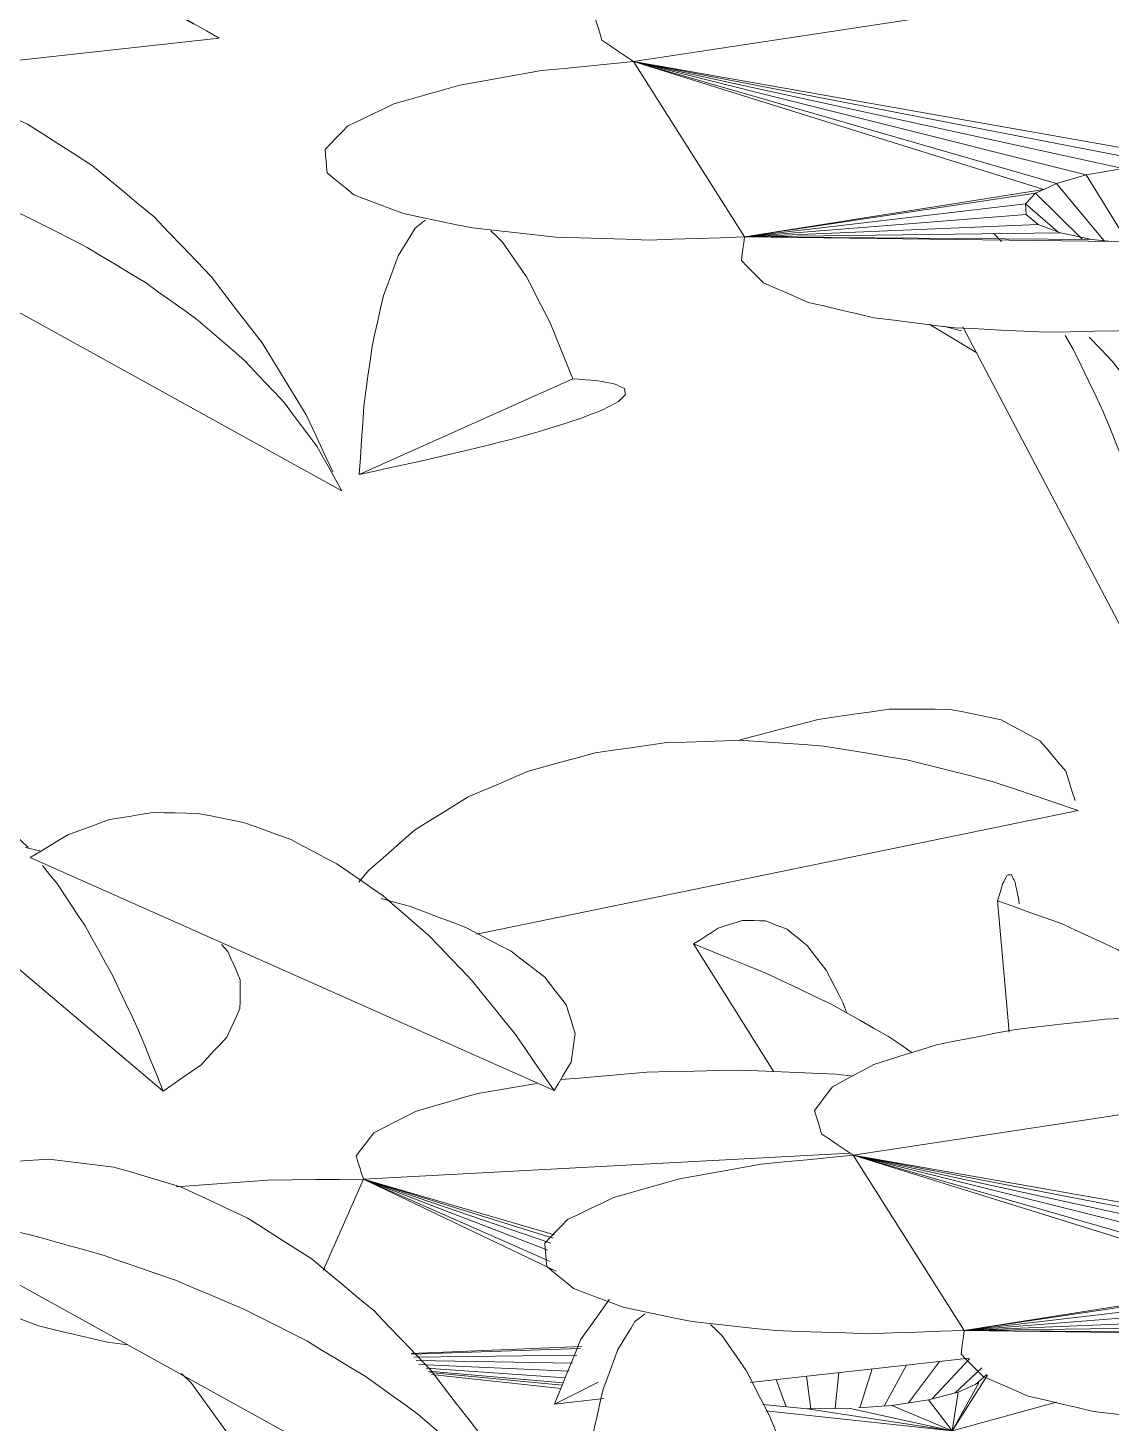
# Model space of a CAD drawing. Header units: metres. Extents: x 10.2 to 20.8, y -0.2 to 6.6.
# Drawn here: x 14.9268 to 14.982, y 2.4529 to 2.5239 of the extents above; entities that cross this region are included whole.
import ezdxf

# ---------------------------------------------------------------- set-up
doc = ezdxf.new("R2010")
doc.units = ezdxf.units.M
doc.layers.add('Importações nas famílias', color=250, linetype='Continuous', lineweight=5)
doc.layers.add('Vegetação', color=7, linetype='Continuous', lineweight=5)

# ---------------------------------------------------------------- blocks, each defined once
blk = doc.blocks.new('Planta_pergolado_12200 - plantas pergolado_skp_Component_12-V4210-Corte 3')
at = {"layer": 'Importações nas famílias'}
for p, q in [((14.917199, 2.483719), (14.933722, 2.469782)), ((14.927428, 2.482006), (14.926703, 2.482187)), ((14.937002, 2.476892), (14.936682, 2.477238))]:
    blk.add_line(p, q, dxfattribs=at)
at = {"layer": 'Importações nas famílias', "flags": 128}
for points in [[(14.918402, 2.484728), (14.918724, 2.484878), (14.919045, 2.485029), (14.919367, 2.48518), (14.919688, 2.48533)], [(14.919688, 2.48533), (14.920027, 2.485377), (14.920365, 2.485425), (14.920704, 2.485472), (14.921043, 2.485519)], [(14.921043, 2.485519), (14.921395, 2.485463), (14.921747, 2.485407), (14.922099, 2.48535), (14.922451, 2.485294)], [(14.922451, 2.485294), (14.922812, 2.485134), (14.923174, 2.484975), (14.923535, 2.484815), (14.923897, 2.484656)], [(14.917199, 2.483719), (14.9175, 2.483972), (14.917801, 2.484224), (14.918101, 2.484476), (14.918402, 2.484728)], [(14.923897, 2.484656), (14.924264, 2.484395), (14.92463, 2.484134), (14.924997, 2.483873), (14.925364, 2.483612)], [(14.925364, 2.483612), (14.925733, 2.483253), (14.926101, 2.482893), (14.926469, 2.482534), (14.926838, 2.482175)], [(14.927569, 2.481267), (14.927934, 2.480813), (14.9283, 2.48036)], [(14.9283, 2.48036), (14.928659, 2.479816), (14.929018, 2.479273), (14.929377, 2.47873), (14.929735, 2.478187)], [(14.929735, 2.478187), (14.930083, 2.47756), (14.930432, 2.476934), (14.93078, 2.476307), (14.931128, 2.475681)], [(14.937642, 2.47545), (14.937482, 2.475811), (14.937322, 2.476171), (14.937162, 2.476531), (14.937002, 2.476892)], [(14.931128, 2.475681), (14.931461, 2.474978), (14.931795, 2.474275), (14.932128, 2.473572), (14.932461, 2.472869)], [(14.937626, 2.473985), (14.93763, 2.474351), (14.937634, 2.474717), (14.937638, 2.475084), (14.937642, 2.47545)], [(14.936954, 2.472529), (14.937122, 2.472893), (14.93729, 2.473257), (14.937458, 2.473621), (14.937626, 2.473985)], [(14.932461, 2.472869), (14.932777, 2.472097), (14.933092, 2.471325), (14.933407, 2.470554), (14.933722, 2.469782)], [(14.935642, 2.471117), (14.93597, 2.47147), (14.936298, 2.471823), (14.936626, 2.472176), (14.936954, 2.472529)], [(14.933722, 2.469782), (14.934202, 2.470116), (14.934682, 2.470449), (14.935162, 2.470783), (14.935642, 2.471117)]]:
    blk.add_lwpolyline(points, dxfattribs=at)
blk = doc.blocks.new('Planta_pergolado_12200 - plantas pergolado_skp_Component_12-V4211-Corte 3')
at = {"layer": 'Importações nas famílias'}
for p, q in [((14.964798, 2.470753), (14.960715, 2.477269)), ((14.968509, 2.473798), (14.968323, 2.474297))]:
    blk.add_line(p, q, dxfattribs=at)
at = {"layer": 'Importações nas famílias', "flags": 128}
for points in [[(14.963201, 2.478468), (14.962895, 2.478369), (14.962588, 2.47827), (14.962282, 2.478172), (14.961976, 2.478073)], [(14.964375, 2.478448), (14.964082, 2.478453), (14.963788, 2.478458), (14.963494, 2.478463), (14.963201, 2.478468)], [(14.965487, 2.478014), (14.965209, 2.478122), (14.964931, 2.478231), (14.964653, 2.478339), (14.964375, 2.478448)], [(14.961976, 2.478073), (14.961661, 2.477872), (14.961346, 2.477671), (14.96103, 2.47747), (14.960715, 2.477269)], [(14.966523, 2.47717), (14.966264, 2.477381), (14.966005, 2.477592), (14.965746, 2.477803), (14.965487, 2.478014)], [(14.960715, 2.477269), (14.961635, 2.476898), (14.962555, 2.476527), (14.963475, 2.476157), (14.964395, 2.475786)], [(14.967472, 2.475927), (14.967235, 2.476238), (14.966997, 2.476548), (14.96676, 2.476859), (14.966523, 2.47717)], [(14.964395, 2.475786), (14.965229, 2.475391), (14.966063, 2.474995), (14.966897, 2.4746), (14.967731, 2.474205)], [(14.968323, 2.474297), (14.96811, 2.474704), (14.967897, 2.475112), (14.967685, 2.475519), (14.967472, 2.475927)], [(14.967731, 2.474205), (14.968459, 2.473794), (14.969187, 2.473383), (14.969915, 2.472972), (14.970644, 2.472562)], [(14.970644, 2.472562), (14.971249, 2.472145), (14.971854, 2.471729)]]:
    blk.add_lwpolyline(points, dxfattribs=at)
blk = doc.blocks.new('Planta_pergolado_12200 - plantas pergolado_skp_Component_12-V4205-Corte 3')
at = {"layer": 'Importações nas famílias'}
for p, q in [((14.912737, 2.577977), (14.940354, 2.561189)), ((14.946327, 2.557558), (14.949605, 2.555565))]:
    blk.add_line(p, q, dxfattribs=at)
at = {"layer": 'Importações nas famílias', "flags": 128}
for points in [[(14.916164, 2.579106), (14.915307, 2.578824), (14.91445, 2.578542), (14.913594, 2.578259), (14.912737, 2.577977)], [(14.919811, 2.579627), (14.918899, 2.579497), (14.917987, 2.579367), (14.917076, 2.579236), (14.916164, 2.579106)], [(14.923591, 2.579528), (14.922646, 2.579553), (14.921701, 2.579578), (14.920756, 2.579603), (14.919811, 2.579627)], [(14.927417, 2.578811), (14.926461, 2.578991), (14.925504, 2.57917), (14.924548, 2.579349), (14.923591, 2.579528)], [(14.931199, 2.577493), (14.930253, 2.577823), (14.929308, 2.578152), (14.928363, 2.578482), (14.927417, 2.578811)], [(14.912737, 2.577977), (14.913671, 2.577738), (14.914605, 2.5775), (14.91554, 2.577261), (14.916474, 2.577023)], [(14.916474, 2.577023), (14.917411, 2.576728), (14.918348, 2.576433), (14.919284, 2.576138), (14.920221, 2.575844)], [(14.934847, 2.575605), (14.933935, 2.576077), (14.933023, 2.576549), (14.932111, 2.577021), (14.931199, 2.577493)], [(14.920221, 2.575844), (14.92115, 2.575496), (14.922079, 2.575148), (14.923008, 2.5748), (14.923937, 2.574452)], [(14.938276, 2.573191), (14.937419, 2.573794), (14.936562, 2.574398), (14.935704, 2.575001), (14.934847, 2.575605)], [(14.923937, 2.574452), (14.924847, 2.574056), (14.925758, 2.573659), (14.926669, 2.573262), (14.927579, 2.572865)], [(14.927579, 2.572865), (14.928461, 2.572423), (14.929344, 2.571982), (14.930226, 2.57154), (14.931108, 2.571098)], [(14.941406, 2.570308), (14.940624, 2.571028), (14.939841, 2.571749), (14.939059, 2.57247), (14.938276, 2.573191)], [(14.931108, 2.571098), (14.931952, 2.570617), (14.932796, 2.570135), (14.93364, 2.569654), (14.934485, 2.569173)], [(14.944164, 2.567023), (14.943474, 2.567844), (14.942785, 2.568665), (14.942096, 2.569486), (14.941406, 2.570308)], [(14.934485, 2.569173), (14.935281, 2.568657), (14.936078, 2.568141), (14.936874, 2.567625), (14.937671, 2.567109)], [(14.937671, 2.567109), (14.938411, 2.566564), (14.939151, 2.56602), (14.939891, 2.565475), (14.940631, 2.564931)], [(14.940631, 2.564931), (14.941307, 2.564363), (14.94196, 2.563815)], [(14.948285, 2.557356), (14.948725, 2.556759), (14.949165, 2.556162), (14.949605, 2.555565)], [(14.949605, 2.555565), (14.949282, 2.556565), (14.948958, 2.557565)]]:
    blk.add_lwpolyline(points, dxfattribs=at)
blk = doc.blocks.new('Planta_pergolado_12200 - plantas pergolado_skp_Component_12-V4213-Corte 3')
at = {"layer": 'Importações nas famílias'}
for p, q in [((14.935133, 2.454932), (14.934652, 2.455405)), ((14.917119, 2.445943), (14.938507, 2.449509))]:
    blk.add_line(p, q, dxfattribs=at)
at = {"layer": 'Importações nas famílias', "flags": 128}
for points in [[(14.926024, 2.458397), (14.925516, 2.458229), (14.925009, 2.458062)], [(14.925009, 2.458062), (14.924525, 2.457735), (14.924041, 2.457407), (14.923557, 2.45708), (14.923073, 2.456753)], [(14.923073, 2.456753), (14.922623, 2.456273), (14.922174, 2.455794), (14.921725, 2.455314), (14.921276, 2.454835)], [(14.921276, 2.454835), (14.920872, 2.454214), (14.920468, 2.453594), (14.920064, 2.452974), (14.91966, 2.452353)], [(14.936913, 2.452475), (14.936468, 2.453089), (14.936023, 2.453704), (14.935578, 2.454318), (14.935133, 2.454932)], [(14.91966, 2.452353), (14.919311, 2.451606), (14.918962, 2.45086), (14.918613, 2.450113), (14.918264, 2.449366)], [(14.938507, 2.449509), (14.938108, 2.45025), (14.93771, 2.450992), (14.937311, 2.451733), (14.936913, 2.452475)], [(14.918264, 2.449366), (14.917977, 2.44851), (14.917691, 2.447655), (14.917405, 2.446799), (14.917119, 2.445943)], [(14.938188, 2.448859), (14.938319, 2.44892), (14.938449, 2.448982), (14.93858, 2.449043), (14.938711, 2.449104)], [(14.938818, 2.449321), (14.93874, 2.449368), (14.938662, 2.449415), (14.938584, 2.449462), (14.938507, 2.449509)], [(14.938711, 2.449104), (14.938738, 2.449158), (14.938764, 2.449213), (14.938791, 2.449267), (14.938818, 2.449321)], [(14.935919, 2.448299), (14.936253, 2.448371), (14.936586, 2.448444), (14.93692, 2.448517), (14.937254, 2.44859)], [(14.937254, 2.44859), (14.937487, 2.448657), (14.937721, 2.448725), (14.937954, 2.448792), (14.938188, 2.448859)], [(14.929682, 2.447328), (14.930289, 2.447412), (14.930897, 2.447496), (14.931505, 2.44758), (14.932112, 2.447664)], [(14.932112, 2.447664), (14.932634, 2.447745), (14.933155, 2.447826), (14.933677, 2.447908), (14.934199, 2.447989)], [(14.934199, 2.447989), (14.934629, 2.448066), (14.935059, 2.448144), (14.935489, 2.448221), (14.935919, 2.448299)], [(14.923903, 2.446636), (14.924661, 2.446723), (14.925419, 2.44681), (14.926178, 2.446897), (14.926936, 2.446984)], [(14.926936, 2.446984), (14.927622, 2.44707), (14.928309, 2.447156), (14.928995, 2.447242), (14.929682, 2.447328)], [(14.917119, 2.445943), (14.917994, 2.446029), (14.918869, 2.446115), (14.919744, 2.446201), (14.920619, 2.446288)], [(14.920619, 2.446288), (14.92144, 2.446375), (14.922261, 2.446462), (14.923082, 2.446549), (14.923903, 2.446636)]]:
    blk.add_lwpolyline(points, dxfattribs=at)
blk = doc.blocks.new('Planta_pergolado_12200 - plantas pergolado_skp_Component_17-V4215-Corte 3')
at = {"layer": 'Importações nas famílias'}
for p, q in [((14.967976, 2.470638), (14.968845, 2.470538)), ((14.968689, 2.46662), (14.943906, 2.46529)), ((14.941858, 2.460648), (14.943906, 2.46529)), ((14.953452, 2.462029), (14.943906, 2.46529)), ((14.943906, 2.46529), (14.953568, 2.462292)), ((14.953296, 2.461673), (14.943906, 2.46529)), ((14.953412, 2.461104), (14.943906, 2.46529)), ((14.953729, 2.460604), (14.943906, 2.46529)), ((14.943906, 2.46529), (14.953645, 2.462466)), ((14.931894, 2.456867), (14.930883, 2.457001)), ((14.946345, 2.456423), (14.955015, 2.456772)), ((14.946373, 2.456382), (14.954961, 2.456673)), ((14.946472, 2.456238), (14.954775, 2.456333)), ((14.972873, 2.454109), (14.974765, 2.456145)), ((14.946596, 2.456058), (14.954555, 2.455933)), ((14.946729, 2.455864), (14.95439, 2.455529)), ((14.947107, 2.455669), (14.954188, 2.455185)), ((14.947229, 2.455527), (14.954087, 2.454934)), ((14.954033, 2.454801), (14.947295, 2.455449)), ((14.967935, 2.453612), (14.968107, 2.455445)), ((14.969178, 2.453653), (14.969819, 2.455634)), ((14.970422, 2.453746), (14.971555, 2.455826)), ((14.971668, 2.453905), (14.973248, 2.456014)), ((14.974022, 2.454407), (14.975404, 2.455698)), ((14.94738, 2.455351), (14.953978, 2.454637)), ((14.965429, 2.453704), (14.964919, 2.455093)), ((14.966692, 2.453602), (14.966463, 2.455263)), ((14.973889, 2.452481), (14.975689, 2.455325)), ((14.975251, 2.454929), (14.973889, 2.452481)), ((14.974197, 2.454453), (14.975251, 2.454929)), ((14.975065, 2.454844), (14.975649, 2.455349)), ((14.970806, 2.453774), (14.972681, 2.454059)), ((14.972681, 2.454059), (14.974197, 2.454453)), ((14.973889, 2.452481), (14.972681, 2.454059)), ((14.974197, 2.454453), (14.973889, 2.452481)), ((14.966505, 2.453601), (14.964253, 2.453817)), ((14.964393, 2.453509), (14.973889, 2.452481)), ((14.968699, 2.453618), (14.966505, 2.453601)), ((14.966505, 2.453601), (14.973889, 2.452481)), ((14.968699, 2.453618), (14.973889, 2.452481)), ((14.969123, 2.453649), (14.970806, 2.453774)), ((14.973889, 2.452481), (14.970806, 2.453774)), ((14.9792, 2.453934), (14.973889, 2.452481))]:
    blk.add_line(p, q, dxfattribs=at)
at = {"layer": 'Importações nas famílias', "flags": 128}
for points in [[(14.953951, 2.470361), (14.954897, 2.470444), (14.956045, 2.470546), (14.957193, 2.470647), (14.958342, 2.470749)], [(14.958342, 2.470749), (14.959555, 2.470774), (14.960768, 2.470799), (14.961981, 2.470825), (14.963194, 2.47085)], [(14.963194, 2.47085), (14.96439, 2.470797), (14.965585, 2.470744), (14.966781, 2.470691), (14.967976, 2.470638)], [(14.946555, 2.468744), (14.947348, 2.468973), (14.948141, 2.469202), (14.948935, 2.46943), (14.949728, 2.469659)], [(14.949728, 2.469659), (14.950733, 2.46983), (14.951738, 2.470001), (14.952743, 2.470172)], [(14.944444, 2.467661), (14.944972, 2.467932), (14.9455, 2.468203), (14.946027, 2.468473), (14.946555, 2.468744)], [(14.943541, 2.466483), (14.943767, 2.466777), (14.943993, 2.467072), (14.944219, 2.467366), (14.944444, 2.467661)], [(14.943906, 2.46529), (14.943815, 2.465588), (14.943723, 2.465886), (14.943632, 2.466184), (14.943541, 2.466483)], [(14.93437, 2.464905), (14.935537, 2.464991), (14.936705, 2.465078), (14.937873, 2.465165), (14.939041, 2.465251)], [(14.939041, 2.465251), (14.940257, 2.465261), (14.941473, 2.465271), (14.94269, 2.46528), (14.943906, 2.46529)], [(14.927365, 2.45782), (14.926733, 2.458074), (14.926101, 2.458328), (14.925468, 2.458583), (14.924836, 2.458837)], [(14.930883, 2.457001), (14.930004, 2.457206), (14.929124, 2.45741), (14.928244, 2.457615), (14.927365, 2.45782)]]:
    blk.add_lwpolyline(points, dxfattribs=at)
blk = doc.blocks.new('Planta_pergolado_12200 - plantas pergolado_skp_Component_16-V4216-Corte 3')
for name, p in [('Planta_pergolado_12200 - plantas pergolado_skp_Component_12-V4210-Corte 3', (0, 0)), ('Planta_pergolado_12200 - plantas pergolado_skp_Component_12-V4211-Corte 3', (0, 0)), ('Planta_pergolado_12200 - plantas pergolado_skp_Component_17-V4215-Corte 3', (0, 0)), ('Planta_pergolado_12200 - plantas pergolado_skp_Component_12-V4205-Corte 3', (-0.021554, -0.110736)), ('Planta_pergolado_12200 - plantas pergolado_skp_Component_12-V4213-Corte 3', (0, 0))]:
    blk.add_blockref(name, p)
blk = doc.blocks.new('Planta_pergolado_12200 - plantas pergolado_skp_Component_12-V4242-Corte 3')
at = {"layer": 'Importações nas famílias'}
for p, q in [((14.97271, 2.508828), (14.975134, 2.507354)), ((14.973422, 2.508725), (14.974356, 2.508486)), ((14.982759, 2.505786), (14.983687, 2.505439)), ((14.986076, 2.500703), (15.000105, 2.492175)), ((15.000382, 2.495917), (15.001058, 2.495349)), ((15.006077, 2.488544), (15.009356, 2.486551))]:
    blk.add_line(p, q, dxfattribs=at)
at = {"layer": 'Importações nas famílias', "flags": 128}
for points in [[(14.990949, 2.508479), (14.990004, 2.508809), (14.989157, 2.509104)], [(14.994369, 2.50671), (14.993686, 2.507063), (14.992774, 2.507535), (14.991861, 2.508007), (14.990949, 2.508479)], [(14.983687, 2.505439), (14.984598, 2.505042), (14.985509, 2.504645), (14.986419, 2.504248), (14.98733, 2.503851)], [(14.98733, 2.503851), (14.988212, 2.503409), (14.989094, 2.502968), (14.989977, 2.502526), (14.990859, 2.502084)], [(14.990859, 2.502084), (14.991703, 2.501603), (14.992547, 2.501122), (14.993391, 2.50064), (14.994235, 2.500159)], [(14.994235, 2.500159), (14.995032, 2.499643), (14.995828, 2.499127), (14.996625, 2.498611), (14.997421, 2.498095)], [(14.997421, 2.498095), (14.998162, 2.497551), (14.998902, 2.497006), (14.999642, 2.496461), (15.000382, 2.495917)], [(15.008036, 2.488342), (15.008476, 2.487745), (15.008916, 2.487148), (15.009356, 2.486551)], [(15.009356, 2.486551), (15.009032, 2.487551), (15.008709, 2.488551)]]:
    blk.add_lwpolyline(points, dxfattribs=at)
blk = doc.blocks.new('Planta_pergolado_12200 - plantas pergolado_skp_Component_16-V4245-Corte 3')
blk.add_blockref('Planta_pergolado_12200 - plantas pergolado_skp_Component_12-V4242-Corte 3', (0, 0))
blk = doc.blocks.new('Planta_pergolado_12200 - plantas pergolado_skp_Component_12-V4230-Corte 3')
at = {"layer": 'Importações nas famílias'}
blk.add_line((14.920939, 2.607974), (14.947621, 2.596104), dxfattribs=at)
at = {"layer": 'Importações nas famílias', "flags": 128}
for points in [[(14.924991, 2.609903), (14.925541, 2.609993), (14.92609, 2.610083), (14.92664, 2.610173), (14.92719, 2.610264)], [(14.92719, 2.610264), (14.92776, 2.610252), (14.928331, 2.61024), (14.928901, 2.610228), (14.929472, 2.610216)], [(14.9229, 2.609136), (14.923422, 2.609328), (14.923945, 2.60952), (14.924468, 2.609711), (14.924991, 2.609903)], [(14.929472, 2.610216), (14.930057, 2.610102), (14.930642, 2.609988), (14.931227, 2.609874), (14.931812, 2.60976)], [(14.931812, 2.60976), (14.932405, 2.609545), (14.932998, 2.60933), (14.933591, 2.609115), (14.934184, 2.6089)], [(14.920939, 2.607974), (14.921429, 2.608265), (14.921919, 2.608555), (14.922409, 2.608846), (14.9229, 2.609136)], [(14.934184, 2.6089), (14.934778, 2.608587), (14.935372, 2.608274), (14.935967, 2.60796), (14.936561, 2.607647)], [(14.936561, 2.607647), (14.93715, 2.607239), (14.937739, 2.60683), (14.938329, 2.606422), (14.938918, 2.606014)], [(14.938918, 2.606014), (14.939495, 2.605515), (14.940072, 2.605016), (14.94065, 2.604518), (14.941227, 2.604019)], [(14.940308, 2.605474), (14.939486, 2.605699), (14.938824, 2.605881)], [(14.943132, 2.604405), (14.942426, 2.604672), (14.94172, 2.604939), (14.941014, 2.605206), (14.940308, 2.605474)], [(14.941227, 2.604019), (14.941786, 2.603435), (14.942345, 2.602852), (14.942905, 2.602268), (14.943464, 2.601684)], [(14.94543, 2.603195), (14.944855, 2.603497), (14.944281, 2.6038), (14.943707, 2.604102), (14.943132, 2.604405)], [(14.947146, 2.601873), (14.946717, 2.602203), (14.946288, 2.602534), (14.945859, 2.602864), (14.94543, 2.603195)], [(14.948242, 2.600469), (14.947968, 2.60082), (14.947694, 2.601171), (14.94742, 2.601522), (14.947146, 2.601873)], [(14.943464, 2.601684), (14.943999, 2.601022), (14.944533, 2.60036), (14.945068, 2.599698), (14.945603, 2.599036)], [(14.94869, 2.599017), (14.948578, 2.59938), (14.948466, 2.599743), (14.948354, 2.600106), (14.948242, 2.600469)], [(14.945603, 2.599036), (14.946107, 2.598303), (14.946612, 2.59757), (14.947116, 2.596837), (14.947621, 2.596104)], [(14.948482, 2.597551), (14.948534, 2.597917), (14.948586, 2.598284), (14.948638, 2.59865), (14.94869, 2.599017)], [(14.947621, 2.596104), (14.947836, 2.596466), (14.948051, 2.596827), (14.948266, 2.597189), (14.948482, 2.597551)]]:
    blk.add_lwpolyline(points, dxfattribs=at)
blk = doc.blocks.new('Planta_pergolado_12200 - plantas pergolado_skp_Component_12-V4255-Corte 3')
at = {"layer": 'Importações nas famílias'}
for p, q in [((14.977289, 2.479308), (14.977254, 2.47961)), ((14.976793, 2.472784), (14.9762, 2.479466)), ((14.986347, 2.474066), (14.986624, 2.473684))]:
    blk.add_line(p, q, dxfattribs=at)
at = {"layer": 'Importações nas famílias', "flags": 128}
for points in [[(14.976451, 2.480326), (14.976389, 2.480111), (14.976326, 2.479896), (14.976263, 2.479681), (14.9762, 2.479466)], [(14.976685, 2.480772), (14.976627, 2.480661), (14.976568, 2.480549), (14.97651, 2.480437), (14.976451, 2.480326)], [(14.976898, 2.480801), (14.976845, 2.480794), (14.976792, 2.480787), (14.976738, 2.48078), (14.976685, 2.480772)], [(14.977089, 2.480412), (14.977041, 2.48051), (14.976993, 2.480607), (14.976946, 2.480704), (14.976898, 2.480801)], [(14.977254, 2.47961), (14.977213, 2.47981), (14.977171, 2.480011), (14.97713, 2.480212), (14.977089, 2.480412)], [(14.9762, 2.479466), (14.977022, 2.479172), (14.977844, 2.478878), (14.978665, 2.478584), (14.979487, 2.47829)], [(14.979487, 2.47829), (14.980195, 2.477961), (14.980902, 2.477633), (14.981609, 2.477305), (14.982316, 2.476977)], [(14.982316, 2.476977), (14.982893, 2.476622), (14.983469, 2.476267), (14.984045, 2.475912), (14.984621, 2.475558)], [(14.984621, 2.475558), (14.985053, 2.475185), (14.985484, 2.474812), (14.985916, 2.474439), (14.986347, 2.474066)]]:
    blk.add_lwpolyline(points, dxfattribs=at)
blk = doc.blocks.new('Planta_pergolado_12200 - plantas pergolado_skp_Component_12-V4256-Corte 3')
at = {"layer": 'Importações nas famílias'}
blk.add_line((14.91914, 2.463909), (14.953993, 2.444666), dxfattribs=at)
at = {"layer": 'Importações nas famílias', "flags": 128}
for points in [[(14.924724, 2.46611), (14.923989, 2.465908), (14.923254, 2.465706), (14.922519, 2.465504), (14.921784, 2.465302)], [(14.927891, 2.466314), (14.927099, 2.466263), (14.926307, 2.466212), (14.925516, 2.466161), (14.924724, 2.46611)], [(14.931209, 2.465911), (14.93038, 2.466012), (14.92955, 2.466113), (14.92872, 2.466214), (14.927891, 2.466314)], [(14.934602, 2.464908), (14.933754, 2.465159), (14.932906, 2.465409), (14.932058, 2.46566), (14.931209, 2.465911)], [(14.921784, 2.465302), (14.921123, 2.464954), (14.920462, 2.464605), (14.919801, 2.464257), (14.91914, 2.463909)], [(14.93799, 2.46333), (14.937143, 2.463725), (14.936296, 2.464119), (14.935449, 2.464514), (14.934602, 2.464908)], [(14.91914, 2.463909), (14.920122, 2.463757), (14.921104, 2.463605), (14.922086, 2.463453), (14.923068, 2.463301)], [(14.923068, 2.463301), (14.924036, 2.463092), (14.925004, 2.462883), (14.925972, 2.462674), (14.92694, 2.462465)], [(14.941293, 2.461214), (14.940467, 2.461743), (14.939642, 2.462272), (14.938816, 2.462801), (14.93799, 2.46333)], [(14.92694, 2.462465), (14.927883, 2.462201), (14.928826, 2.461937), (14.929769, 2.461673), (14.930713, 2.461409)], [(14.930713, 2.461409), (14.93162, 2.461094), (14.932528, 2.460778), (14.933436, 2.460462), (14.934344, 2.460147)], [(14.944434, 2.458609), (14.943649, 2.45926), (14.942863, 2.459912), (14.942078, 2.460563), (14.941293, 2.461214)], [(14.934344, 2.460147), (14.935206, 2.459783), (14.936069, 2.459419), (14.936931, 2.459055), (14.937794, 2.458691)], [(14.937794, 2.458691), (14.938601, 2.458282), (14.939409, 2.457874), (14.940216, 2.457466), (14.941024, 2.457057)], [(14.947338, 2.455577), (14.946612, 2.456335), (14.945886, 2.457093), (14.94516, 2.457851), (14.944434, 2.458609)], [(14.941024, 2.457057), (14.941767, 2.456609), (14.942511, 2.456161), (14.943254, 2.455713), (14.943998, 2.455265)], [(14.949939, 2.452188), (14.949289, 2.453035), (14.948639, 2.453882), (14.947989, 2.45473), (14.947338, 2.455577)], [(14.943998, 2.455265), (14.944669, 2.454783), (14.94534, 2.4543), (14.946011, 2.453817), (14.946683, 2.453334)], [(14.946683, 2.453334), (14.947274, 2.452822), (14.947866, 2.45231), (14.948458, 2.451798), (14.949049, 2.451285)], [(14.952175, 2.448522), (14.951616, 2.449439), (14.951057, 2.450355), (14.950498, 2.451272), (14.949939, 2.452188)], [(14.949049, 2.451285), (14.949554, 2.450749), (14.95006, 2.450214), (14.950565, 2.449678), (14.951071, 2.449142)], [(14.951071, 2.449142), (14.951484, 2.448588), (14.951898, 2.448034), (14.952311, 2.447481), (14.952725, 2.446927)], [(14.953538, 2.44563), (14.953084, 2.446594), (14.952629, 2.447558), (14.952175, 2.448522)], [(14.952725, 2.446927), (14.953042, 2.446362), (14.953359, 2.445796), (14.953676, 2.445231), (14.953993, 2.444666)]]:
    blk.add_lwpolyline(points, dxfattribs=at)
blk = doc.blocks.new('Planta_pergolado_12200 - plantas pergolado_skp_Component_12-V4258-Corte 3')
at = {"layer": 'Importações nas famílias'}
blk.add_line((14.954882, 2.445495), (14.965749, 2.450368), dxfattribs=at)
at = {"layer": 'Importações nas famílias', "flags": 128}
for points in [[(14.958234, 2.458438), (14.957985, 2.458239), (14.957736, 2.458041)], [(14.957736, 2.458041), (14.957517, 2.457686), (14.957297, 2.45733), (14.957078, 2.456974), (14.956858, 2.456619)], [(14.962182, 2.457318), (14.961881, 2.457606), (14.961581, 2.457893)], [(14.963395, 2.455555), (14.963092, 2.455996), (14.962788, 2.456437), (14.962485, 2.456877), (14.962182, 2.457318)], [(14.956858, 2.456619), (14.956673, 2.456114), (14.956488, 2.455609), (14.956303, 2.455104), (14.956118, 2.454599)], [(14.964594, 2.45322), (14.964294, 2.453804), (14.963995, 2.454388), (14.963695, 2.454971), (14.963395, 2.455555)], [(14.956118, 2.454599), (14.955972, 2.453957), (14.955826, 2.453315), (14.95568, 2.452672), (14.955533, 2.45203)], [(14.965749, 2.450368), (14.96546, 2.451081), (14.965171, 2.451794), (14.964883, 2.452507), (14.964594, 2.45322)], [(14.955533, 2.45203), (14.95543, 2.451265), (14.955326, 2.450501), (14.955222, 2.449736), (14.955118, 2.448971)], [(14.967029, 2.450265), (14.966709, 2.450291), (14.966389, 2.450316), (14.966069, 2.450342), (14.965749, 2.450368)], [(14.967909, 2.450096), (14.967689, 2.450139), (14.967469, 2.450181), (14.967249, 2.450223), (14.967029, 2.450265)], [(14.968382, 2.449863), (14.968264, 2.449921), (14.968146, 2.44998), (14.968027, 2.450038), (14.967909, 2.450096)], [(14.96844, 2.449568), (14.968426, 2.449641), (14.968411, 2.449715), (14.968396, 2.449789), (14.968382, 2.449863)], [(14.967318, 2.448805), (14.96751, 2.448907), (14.967701, 2.449009), (14.967893, 2.449112), (14.968084, 2.449214)], [(14.968084, 2.449214), (14.968173, 2.449302), (14.968262, 2.449391), (14.968351, 2.449479), (14.96844, 2.449568)], [(14.955118, 2.448971), (14.955059, 2.448102), (14.955, 2.447233), (14.954941, 2.446364), (14.954882, 2.445495)], [(14.964593, 2.447843), (14.964982, 2.447969), (14.965372, 2.448095), (14.965761, 2.44822), (14.96615, 2.448346)], [(14.96615, 2.448346), (14.966442, 2.448461), (14.966734, 2.448576), (14.967026, 2.44869), (14.967318, 2.448805)], [(14.962664, 2.447299), (14.963147, 2.447435), (14.963629, 2.447571), (14.964111, 2.447707), (14.964593, 2.447843)], [(14.960386, 2.446723), (14.960955, 2.446867), (14.961525, 2.447011), (14.962095, 2.447155), (14.962664, 2.447299)], [(14.957782, 2.446119), (14.958433, 2.44627), (14.959084, 2.446421), (14.959735, 2.446572), (14.960386, 2.446723)], [(14.954882, 2.445495), (14.955607, 2.445651), (14.956332, 2.445807), (14.957057, 2.445963), (14.957782, 2.446119)]]:
    blk.add_lwpolyline(points, dxfattribs=at)
blk = doc.blocks.new('Planta_pergolado_12200 - plantas pergolado_skp_Component_17-V4260-Corte 3')
at = {"layer": 'Importações nas famílias'}
for p, q in [((15.002127, 2.471572), (14.968839, 2.466518)), ((14.993768, 2.461076), (14.968839, 2.466518)), ((14.968839, 2.466518), (14.995874, 2.461285)), ((14.991892, 2.460743), (14.968839, 2.466518)), ((14.990374, 2.460311), (14.968839, 2.466518)), ((14.989741, 2.460009), (14.968839, 2.466518)), ((14.968839, 2.466518), (14.998067, 2.461357)), ((14.974494, 2.457589), (14.968839, 2.466518)), ((14.974494, 2.457589), (14.989741, 2.460009)), ((14.974494, 2.457589), (14.989318, 2.459807)), ((14.974494, 2.457589), (14.988796, 2.459267)), ((14.974494, 2.457589), (14.988843, 2.458728)), ((14.974494, 2.457589), (14.989456, 2.458225)), ((14.974494, 2.457589), (14.990593, 2.457794)), ((14.974494, 2.457589), (15.011277, 2.457124)), ((14.974494, 2.457589), (14.992177, 2.457463))]:
    blk.add_line(p, q, dxfattribs=at)
at = {"layer": 'Importações nas famílias', "flags": 128}
for points in [[(14.977102, 2.472918), (14.97825, 2.473049), (14.979399, 2.473179), (14.980547, 2.47331), (14.981695, 2.47344)], [(14.981695, 2.47344), (14.982908, 2.473496), (14.984121, 2.473552), (14.985334, 2.473607), (14.986547, 2.473663)], [(14.97308, 2.472132), (14.974085, 2.472329), (14.975091, 2.472525), (14.976097, 2.472722), (14.977102, 2.472918)], [(14.969903, 2.471136), (14.970697, 2.471385), (14.971491, 2.471634), (14.972286, 2.471883), (14.97308, 2.472132)], [(14.967788, 2.469997), (14.968317, 2.470282), (14.968845, 2.470566), (14.969374, 2.470851), (14.969903, 2.471136)], [(14.966879, 2.468793), (14.967106, 2.469094), (14.967333, 2.469395), (14.967561, 2.469696), (14.967788, 2.469997)], [(14.967237, 2.467607), (14.967148, 2.467903), (14.967058, 2.4682), (14.966968, 2.468497), (14.966879, 2.468793)], [(14.968839, 2.466518), (14.968439, 2.46679), (14.968038, 2.467062), (14.967638, 2.467334), (14.967237, 2.467607)], [(14.964168, 2.466054), (14.965336, 2.46617), (14.966504, 2.466286), (14.967671, 2.466402), (14.968839, 2.466518)], [(14.960008, 2.465317), (14.961048, 2.465501), (14.962088, 2.465685), (14.963128, 2.465869), (14.964168, 2.466054)], [(14.956643, 2.464357), (14.957484, 2.464597), (14.958326, 2.464837), (14.959167, 2.465077), (14.960008, 2.465317)], [(14.954302, 2.463241), (14.954887, 2.46352), (14.955472, 2.463799), (14.956058, 2.464078), (14.956643, 2.464357)], [(14.953143, 2.462044), (14.953433, 2.462343), (14.953722, 2.462642), (14.954012, 2.462942), (14.954302, 2.463241)], [(14.953248, 2.460847), (14.953222, 2.461146), (14.953196, 2.461445), (14.953169, 2.461744), (14.953143, 2.462044)], [(14.954607, 2.459733), (14.954267, 2.460011), (14.953927, 2.46029), (14.953587, 2.460568), (14.953248, 2.460847)], [(14.957129, 2.458776), (14.956499, 2.459015), (14.955868, 2.459254), (14.955238, 2.459493), (14.954607, 2.459733)], [(14.960642, 2.458043), (14.959764, 2.458227), (14.958885, 2.45841), (14.958007, 2.458593), (14.957129, 2.458776)], [(14.964906, 2.457584), (14.96384, 2.457699), (14.962774, 2.457814), (14.961708, 2.457928), (14.960642, 2.458043)], [(14.969631, 2.457429), (14.968449, 2.457467), (14.967268, 2.457506), (14.966087, 2.457545), (14.964906, 2.457584)], [(14.974494, 2.457589), (14.973278, 2.457549), (14.972062, 2.457509), (14.970846, 2.457469), (14.969631, 2.457429)], [(14.974344, 2.456385), (14.974381, 2.456686), (14.974419, 2.456987), (14.974457, 2.457288), (14.974494, 2.457589)], [(14.975457, 2.455248), (14.975178, 2.455533), (14.9749, 2.455817), (14.974622, 2.456101), (14.974344, 2.456385)], [(14.977758, 2.454255), (14.977182, 2.454503), (14.976607, 2.454751), (14.976032, 2.455), (14.975457, 2.455248)], [(14.981089, 2.453473), (14.980256, 2.453668), (14.979423, 2.453864), (14.978591, 2.454059), (14.977758, 2.454255)], [(14.985225, 2.452955), (14.984191, 2.453085), (14.983157, 2.453214), (14.982123, 2.453343), (14.981089, 2.453473)]]:
    blk.add_lwpolyline(points, dxfattribs=at)
blk = doc.blocks.new('Planta_pergolado_12200 - plantas pergolado_skp_Component_16-V4261-Corte 3')
for name, p in [('Planta_pergolado_12200 - plantas pergolado_skp_Component_12-V4230-Corte 3', (0.005998, -0.126301)), ('Planta_pergolado_12200 - plantas pergolado_skp_Component_12-V4255-Corte 3', (0, 0)), ('Planta_pergolado_12200 - plantas pergolado_skp_Component_17-V4260-Corte 3', (0, 0)), ('Planta_pergolado_12200 - plantas pergolado_skp_Component_12-V4256-Corte 3', (0, 0)), ('Planta_pergolado_12200 - plantas pergolado_skp_Component_12-V4258-Corte 3', (0, 0))]:
    blk.add_blockref(name, p)
blk = doc.blocks.new('Planta_pergolado_12200 - plantas pergolado_skp_Component_12-V4262-Corte 3')
at = {"layer": 'Importações nas famílias'}
for p, q in [((14.975988, 2.513451), (14.976394, 2.513026)), ((14.987214, 2.484382), (14.974435, 2.508684)), ((14.979645, 2.50825), (14.980048, 2.507555))]:
    blk.add_line(p, q, dxfattribs=at)
at = {"layer": 'Importações nas famílias', "flags": 128}
for points in [[(14.98205, 2.506922), (14.981456, 2.507541), (14.980863, 2.50816)], [(14.980048, 2.507555), (14.980435, 2.506748), (14.980822, 2.505941), (14.981209, 2.505134), (14.981596, 2.504327)], [(14.984077, 2.504298), (14.98357, 2.504954), (14.983063, 2.50561), (14.982556, 2.506266), (14.98205, 2.506922)], [(14.981596, 2.504327), (14.981958, 2.503427), (14.98232, 2.502527), (14.982682, 2.501627), (14.983044, 2.500727)], [(14.985735, 2.501557), (14.985321, 2.502242), (14.984906, 2.502928), (14.984491, 2.503613), (14.984077, 2.504298)], [(14.987006, 2.498728), (14.986688, 2.499435), (14.986371, 2.500142), (14.986053, 2.50085), (14.985735, 2.501557)], [(14.983044, 2.500727), (14.983373, 2.499755), (14.983702, 2.498783), (14.98403, 2.497811), (14.984359, 2.496839)], [(14.987876, 2.495843), (14.987658, 2.496564), (14.987441, 2.497285), (14.987223, 2.498007), (14.987006, 2.498728)], [(14.984359, 2.496839), (14.984647, 2.495818), (14.984935, 2.494797), (14.985222, 2.493776), (14.98551, 2.492755)], [(14.988334, 2.492933), (14.988219, 2.493661), (14.988105, 2.494388), (14.98799, 2.495115), (14.987876, 2.495843)], [(14.98551, 2.492755), (14.98575, 2.491709), (14.985989, 2.490662), (14.986229, 2.489616), (14.986469, 2.48857)], [(14.988376, 2.490032), (14.988365, 2.490757), (14.988355, 2.491483), (14.988344, 2.492208), (14.988334, 2.492933)], [(14.988001, 2.487171), (14.988095, 2.487886), (14.988189, 2.488602), (14.988282, 2.489317), (14.988376, 2.490032)], [(14.986469, 2.48857), (14.986655, 2.487523), (14.986842, 2.486476), (14.987028, 2.485429), (14.987214, 2.484382)], [(14.987214, 2.484382), (14.987411, 2.48508), (14.987608, 2.485777), (14.987805, 2.486474), (14.988001, 2.487171)]]:
    blk.add_lwpolyline(points, dxfattribs=at)
blk = doc.blocks.new('Planta_pergolado_12200 - plantas pergolado_skp_Component_17-V4264-Corte 3')
at = {"layer": 'Importações nas famílias'}
for p, q in [((14.990943, 2.527248), (14.957655, 2.522194)), ((14.982583, 2.516751), (14.957655, 2.522194)), ((14.957655, 2.522194), (14.98469, 2.516961)), ((14.980708, 2.516419), (14.957655, 2.522194)), ((14.97919, 2.515986), (14.957655, 2.522194)), ((14.978557, 2.515685), (14.957655, 2.522194)), ((14.957655, 2.522194), (14.986883, 2.517033)), ((14.96331, 2.513265), (14.957655, 2.522194)), ((14.980708, 2.516419), (14.982583, 2.516751)), ((14.978557, 2.515685), (14.97919, 2.515986)), ((14.97919, 2.515986), (14.980708, 2.516419)), ((14.981603, 2.513074), (14.97919, 2.515986)), ((14.982805, 2.513018), (14.980708, 2.516419)), ((14.96331, 2.513265), (14.978557, 2.515685)), ((14.96331, 2.513265), (14.978134, 2.515483)), ((14.977612, 2.514943), (14.978134, 2.515483)), ((14.978134, 2.515483), (14.978557, 2.515685)), ((14.978134, 2.515483), (14.980507, 2.513143)), ((14.96331, 2.513265), (14.977612, 2.514943)), ((14.96331, 2.513265), (14.977659, 2.514404)), ((14.979248, 2.513531), (14.977612, 2.514943)), ((14.977659, 2.514404), (14.977612, 2.514943)), ((14.978272, 2.513901), (14.977659, 2.514404)), ((14.96331, 2.513265), (14.978272, 2.513901)), ((14.979409, 2.51347), (14.978272, 2.513901)), ((14.96331, 2.513265), (14.979409, 2.51347)), ((14.96331, 2.513265), (15.000093, 2.5128)), ((14.96331, 2.513265), (14.980993, 2.513139)), ((14.980044, 2.513337), (14.979409, 2.51347)), ((14.980993, 2.513139), (14.980044, 2.513337)), ((14.982022, 2.513028), (14.980993, 2.513139))]:
    blk.add_line(p, q, dxfattribs=at)
at = {"layer": 'Importações nas famílias', "flags": 128}
for points in [[(14.956053, 2.523282), (14.955963, 2.523579), (14.955874, 2.523876), (14.955784, 2.524172), (14.955694, 2.524469)], [(14.957655, 2.522194), (14.957254, 2.522466), (14.956854, 2.522738), (14.956453, 2.52301), (14.956053, 2.523282)], [(14.952984, 2.521729), (14.954152, 2.521845), (14.95532, 2.521962), (14.956487, 2.522078), (14.957655, 2.522194)], [(14.948824, 2.520992), (14.949864, 2.521177), (14.950904, 2.521361), (14.951944, 2.521545), (14.952984, 2.521729)], [(14.945459, 2.520033), (14.9463, 2.520273), (14.947142, 2.520513), (14.947983, 2.520753), (14.948824, 2.520992)], [(14.943117, 2.518917), (14.943703, 2.519196), (14.944288, 2.519475), (14.944873, 2.519754), (14.945459, 2.520033)], [(14.941959, 2.517719), (14.942249, 2.518019), (14.942538, 2.518318), (14.942828, 2.518617), (14.943117, 2.518917)], [(14.942063, 2.516523), (14.942037, 2.516822), (14.942011, 2.517121), (14.941985, 2.51742), (14.941959, 2.517719)], [(14.943423, 2.515408), (14.943083, 2.515687), (14.942743, 2.515965), (14.942403, 2.516244), (14.942063, 2.516523)], [(14.945945, 2.514452), (14.945314, 2.514691), (14.944684, 2.51493), (14.944053, 2.515169), (14.943423, 2.515408)], [(14.949458, 2.513719), (14.948579, 2.513902), (14.947701, 2.514086), (14.946823, 2.514269), (14.945945, 2.514452)], [(14.953722, 2.513259), (14.952656, 2.513374), (14.95159, 2.513489), (14.950524, 2.513604), (14.949458, 2.513719)], [(14.958446, 2.513104), (14.957265, 2.513143), (14.956084, 2.513182), (14.954903, 2.513221), (14.953722, 2.513259)], [(14.96331, 2.513265), (14.962094, 2.513225), (14.960878, 2.513185), (14.959662, 2.513144), (14.958446, 2.513104)], [(14.963159, 2.512061), (14.963197, 2.512362), (14.963235, 2.512663), (14.963272, 2.512964), (14.96331, 2.513265)], [(14.964273, 2.510924), (14.963994, 2.511208), (14.963716, 2.511493), (14.963438, 2.511777), (14.963159, 2.512061)], [(14.966573, 2.50993), (14.965998, 2.510179), (14.965423, 2.510427), (14.964848, 2.510676), (14.964273, 2.510924)], [(14.969905, 2.509148), (14.969072, 2.509344), (14.968239, 2.509539), (14.967406, 2.509735), (14.966573, 2.50993)], [(14.974041, 2.508631), (14.973007, 2.50876), (14.971973, 2.50889), (14.970939, 2.509019), (14.969905, 2.509148)], [(14.978698, 2.508413), (14.977534, 2.508468), (14.97637, 2.508522), (14.975205, 2.508577), (14.974041, 2.508631)], [(14.983561, 2.508511), (14.982345, 2.508486), (14.98113, 2.508462), (14.979914, 2.508438), (14.978698, 2.508413)]]:
    blk.add_lwpolyline(points, dxfattribs=at)
blk = doc.blocks.new('Planta_pergolado_12200 - plantas pergolado_skp_Component_16-V4265-Corte 3')
for name, p in [('Planta_pergolado_12200 - plantas pergolado_skp_Component_17-V4264-Corte 3', (0, 0)), ('Planta_pergolado_12200 - plantas pergolado_skp_Component_12-V4256-Corte 3', (-0.011184, 0.055676)), ('Planta_pergolado_12200 - plantas pergolado_skp_Component_12-V4258-Corte 3', (-0.011184, 0.055676)), ('Planta_pergolado_12200 - plantas pergolado_skp_Component_12-V4262-Corte 3', (0, 0))]:
    blk.add_blockref(name, p)
blk = doc.blocks.new('Planta_pergolado_12200 - plantas pergolado_skp_Component_12-V4287-Corte 3')
at = {"layer": 'Importações nas famílias'}
for p, q in [((14.949672, 2.477769), (14.980298, 2.484064)), ((14.943681, 2.480412), (14.944167, 2.481008))]:
    blk.add_line(p, q, dxfattribs=at)
at = {"layer": 'Importações nas famílias', "flags": 128}
for points in [[(14.970674, 2.489221), (14.969773, 2.489091), (14.968872, 2.48896), (14.96797, 2.48883), (14.967069, 2.488699)], [(14.973804, 2.489213), (14.973021, 2.489215), (14.972239, 2.489217), (14.971457, 2.489219), (14.970674, 2.489221)], [(14.976384, 2.488674), (14.975739, 2.488809), (14.975094, 2.488944), (14.974449, 2.489078), (14.973804, 2.489213)], [(14.967069, 2.488699), (14.96607, 2.488439), (14.965071, 2.488179), (14.964072, 2.487919), (14.963073, 2.487659)], [(14.978355, 2.487618), (14.977862, 2.487882), (14.97737, 2.488146), (14.976877, 2.48841), (14.976384, 2.488674)], [(14.955702, 2.486996), (14.956617, 2.487127), (14.957532, 2.487258), (14.958448, 2.487388), (14.959363, 2.487519)], [(14.959363, 2.487519), (14.960337, 2.487548), (14.961311, 2.487577), (14.962286, 2.487606), (14.96326, 2.487635)], [(14.96326, 2.487635), (14.964282, 2.487562), (14.965304, 2.487488), (14.966326, 2.487415), (14.967348, 2.487342)], [(14.97967, 2.486069), (14.979341, 2.486457), (14.979012, 2.486844), (14.978684, 2.487231), (14.978355, 2.487618)], [(14.952315, 2.486071), (14.953162, 2.486302), (14.954008, 2.486533), (14.954855, 2.486765), (14.955702, 2.486996)], [(14.967348, 2.487342), (14.968406, 2.487167), (14.969465, 2.486992), (14.970523, 2.486818), (14.971582, 2.486643)], [(14.949242, 2.484754), (14.95001, 2.485083), (14.950779, 2.485412), (14.951547, 2.485741), (14.952315, 2.486071)], [(14.971582, 2.486643), (14.972665, 2.486369), (14.973748, 2.486095), (14.974831, 2.485821), (14.975915, 2.485546)], [(14.980141, 2.484565), (14.979984, 2.485067), (14.979827, 2.485568), (14.97967, 2.486069)], [(14.975915, 2.485546), (14.977011, 2.485176), (14.978106, 2.484805), (14.979202, 2.484435), (14.980298, 2.484064)], [(14.946516, 2.48306), (14.947197, 2.483484), (14.947879, 2.483907), (14.94856, 2.48433), (14.949242, 2.484754)], [(14.944167, 2.481008), (14.944755, 2.481521), (14.945342, 2.482034), (14.945929, 2.482547), (14.946516, 2.48306)]]:
    blk.add_lwpolyline(points, dxfattribs=at)
blk = doc.blocks.new('Planta_pergolado_12200 - plantas pergolado_skp_Component_12-V4289-Corte 3')
at = {"layer": 'Importações nas famílias'}
for p, q in [((14.987341, 2.457571), (14.989196, 2.457776)), ((14.963609, 2.454948), (14.974751, 2.45618)), ((14.953967, 2.454638), (14.953647, 2.453847)), ((14.953647, 2.453847), (14.95615, 2.454124))]:
    blk.add_line(p, q, dxfattribs=at)
at = {"layer": 'Importações nas famílias', "flags": 128}
for points in [[(14.956444, 2.459192), (14.955996, 2.458562), (14.955483, 2.457839), (14.954969, 2.457117)], [(14.954969, 2.457117), (14.954639, 2.456299), (14.954308, 2.455482), (14.953978, 2.454664)], [(14.953647, 2.453847), (14.954756, 2.454407), (14.955865, 2.454966)]]:
    blk.add_lwpolyline(points, dxfattribs=at)
blk = doc.blocks.new('Planta_pergolado_12200 - plantas pergolado_skp_Component_16-V4293-Corte 3')
for name in ['Planta_pergolado_12200 - plantas pergolado_skp_Component_12-V4287-Corte 3', 'Planta_pergolado_12200 - plantas pergolado_skp_Component_12-V4289-Corte 3']:
    blk.add_blockref(name, (0, 0))
blk = doc.blocks.new('Planta_pergolado_12200 - plantas pergolado_skp_Component_12-V4310-Corte 3')
at = {"layer": 'Importações nas famílias'}
for p, q in [((14.907181, 2.530896), (14.906095, 2.530696)), ((14.919783, 2.521526), (14.936563, 2.523381)), ((14.893075, 2.519997), (14.893901, 2.520414)), ((14.894627, 2.518746), (14.909574, 2.520398))]:
    blk.add_line(p, q, dxfattribs=at)
at = {"layer": 'Importações nas famílias', "flags": 128}
for points in [[(14.911876, 2.531095), (14.910702, 2.531045), (14.909529, 2.530996), (14.908355, 2.530946), (14.907181, 2.530896)], [(14.916807, 2.530686), (14.915574, 2.530789), (14.914341, 2.530891), (14.913109, 2.530993), (14.911876, 2.531095)], [(14.92186, 2.529681), (14.920597, 2.529932), (14.919333, 2.530183), (14.91807, 2.530435), (14.916807, 2.530686)], [(14.926915, 2.528101), (14.925651, 2.528496), (14.924388, 2.528891), (14.923124, 2.529286), (14.92186, 2.529681)], [(14.931855, 2.525985), (14.93062, 2.526514), (14.929385, 2.527043), (14.92815, 2.527572), (14.926915, 2.528101)], [(14.916112, 2.526979), (14.917137, 2.52705), (14.918163, 2.527122), (14.919189, 2.527193), (14.920214, 2.527264)], [(14.920214, 2.527264), (14.921184, 2.527246), (14.922154, 2.527227), (14.923124, 2.527209), (14.924094, 2.527191)], [(14.924094, 2.527191), (14.924997, 2.527083), (14.9259, 2.526975), (14.926804, 2.526867), (14.927707, 2.526759)], [(14.911831, 2.526338), (14.912901, 2.526498), (14.913971, 2.526658), (14.915041, 2.526819), (14.916112, 2.526979)], [(14.927707, 2.526759), (14.928533, 2.526562), (14.92936, 2.526366), (14.930187, 2.52617), (14.931013, 2.525973)], [(14.90742, 2.525348), (14.908523, 2.525595), (14.909626, 2.525843), (14.910728, 2.52609), (14.911831, 2.526338)], [(14.931013, 2.525973), (14.931754, 2.525691), (14.932495, 2.525408), (14.933236, 2.525126), (14.933976, 2.524843)], [(14.93527, 2.524096), (14.934209, 2.524683), (14.933032, 2.525334), (14.931855, 2.525985)], [(14.902929, 2.52402), (14.904051, 2.524352), (14.905174, 2.524684), (14.906297, 2.525016), (14.90742, 2.525348)], [(14.933976, 2.524843), (14.934623, 2.524478), (14.93527, 2.524112), (14.935917, 2.523747), (14.936563, 2.523381)], [(14.898405, 2.522369), (14.899536, 2.522782), (14.900667, 2.523195), (14.901798, 2.523607), (14.902929, 2.52402)], [(14.893901, 2.520414), (14.895027, 2.520903), (14.896153, 2.521392), (14.897279, 2.52188), (14.898405, 2.522369)]]:
    blk.add_lwpolyline(points, dxfattribs=at)
blk = doc.blocks.new('Planta_pergolado_12200 - plantas pergolado_skp_Component_16-V4315-Corte 3')
blk.add_blockref('Planta_pergolado_12200 - plantas pergolado_skp_Component_12-V4310-Corte 3', (0, 0))
blk = doc.blocks.new('Planta_pergolado_12200 - plantas pergolado_skp_-V4316-Corte 3')
for name in ['Planta_pergolado_12200 - plantas pergolado_skp_Component_16-V4315-Corte 3', 'Planta_pergolado_12200 - plantas pergolado_skp_Component_16-V4293-Corte 3']:
    blk.add_blockref(name, (0, 0))
blk = doc.blocks.new('Planta_pergolado_12200 - plantas pergolado_skp_-V4317-Corte 3')
for name in ['Planta_pergolado_12200 - plantas pergolado_skp_-V4316-Corte 3', 'Planta_pergolado_12200 - plantas pergolado_skp_Component_16-V4265-Corte 3', 'Planta_pergolado_12200 - plantas pergolado_skp_Component_16-V4245-Corte 3', 'Planta_pergolado_12200 - plantas pergolado_skp_Component_16-V4216-Corte 3', 'Planta_pergolado_12200 - plantas pergolado_skp_Component_16-V4261-Corte 3']:
    blk.add_blockref(name, (0, 0))
blk = doc.blocks.new('Planta_pergolado_12200 - plantas pergolado_skp_-V4514-Corte 3')
blk.add_blockref('Planta_pergolado_12200 - plantas pergolado_skp_-V4317-Corte 3', (0, 0))
blk = doc.blocks.new('Planta_pergolado_12200 - Planta_pergolado_12200-V5114-Corte 3')
blk.add_blockref('Planta_pergolado_12200 - plantas pergolado_skp_-V4514-Corte 3', (0, 0))

msp = doc.modelspace()

# ---------------------------------------------------------------- block references
at = {"layer": 'Vegetação', "color": 250}
msp.add_blockref('Planta_pergolado_12200 - Planta_pergolado_12200-V5114-Corte 3', (0, 0), dxfattribs=at)

doc.saveas('drawing.dxf')
